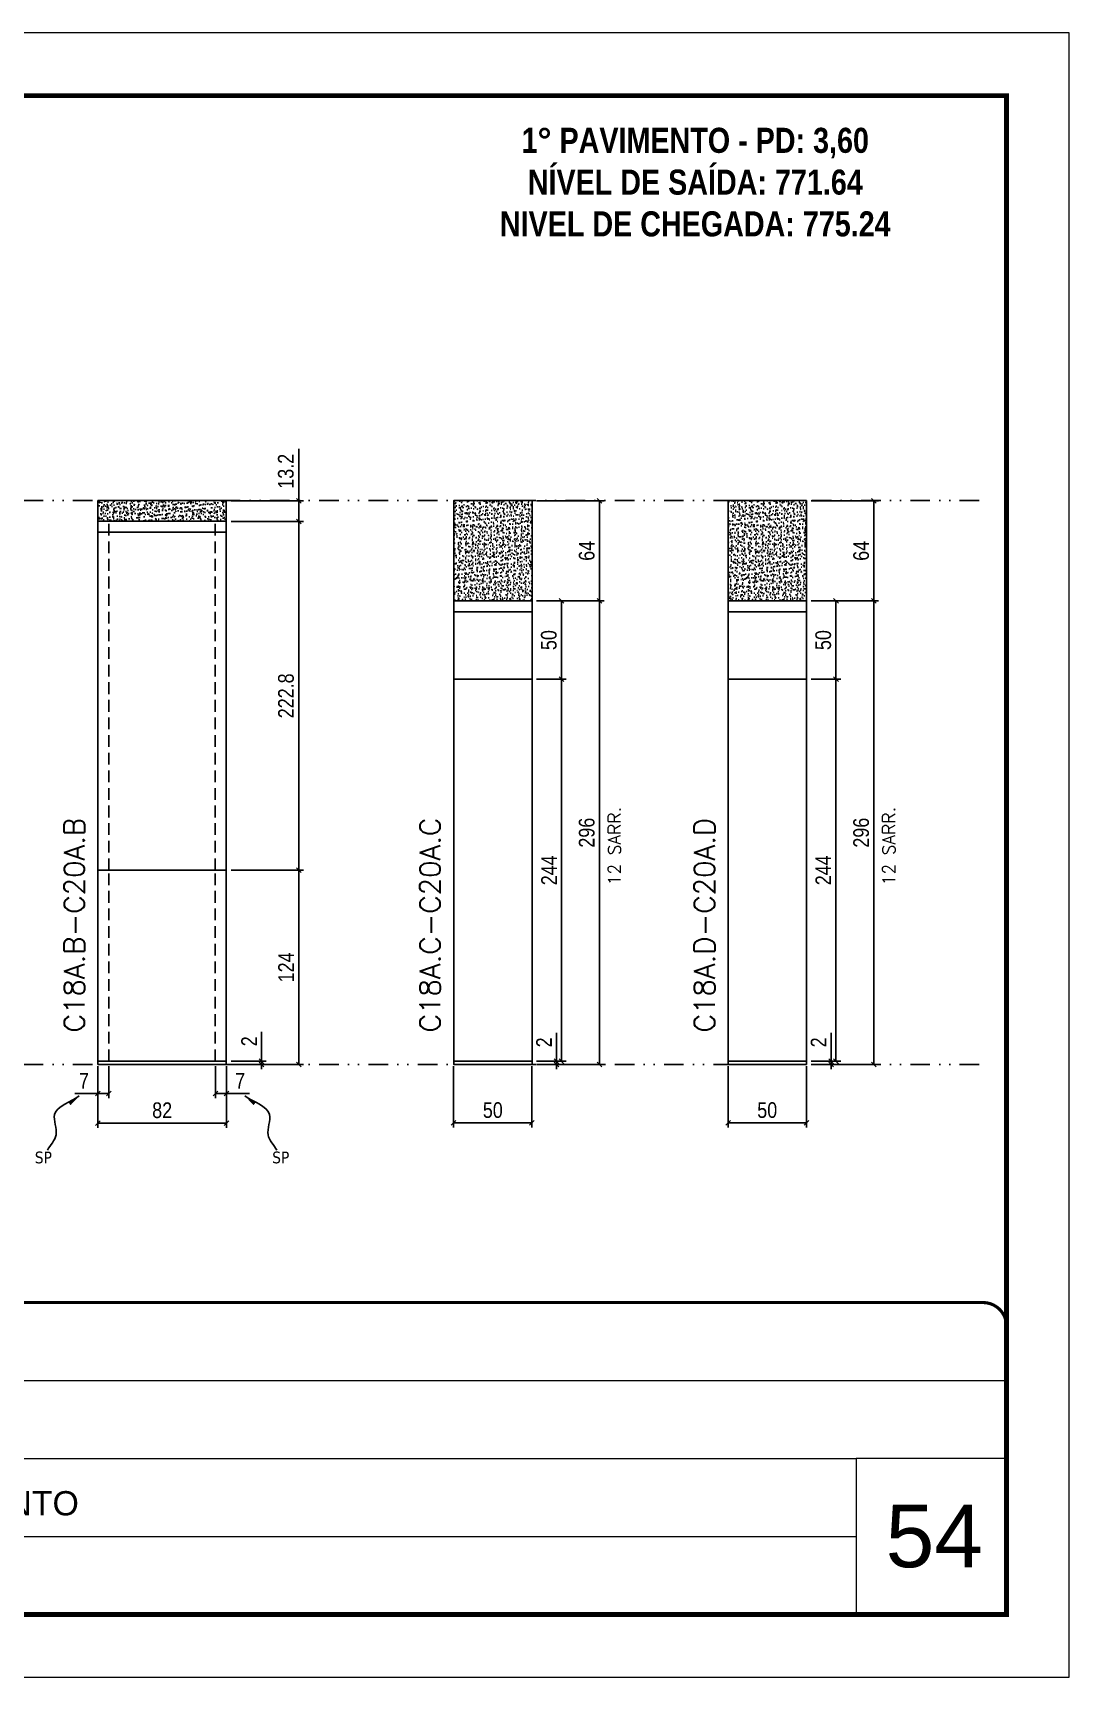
# Model space of a CAD drawing. Extents: x 2949 to 9203, y -16089 to 12527.
# Drawn here: x 5371 to 6033, y -3455 to -2405 of the extents above; entities that cross this region are included whole.
import ezdxf

# ---------------------------------------------------------------- set-up
doc = ezdxf.new("R2010")
doc.units = 0
for name, pattern in [('CONTINUO', [0]), ('DASHED', [0.75, 0.5, -0.25]), ('DIVIDE2', [0.625, 0.25, -0.125, 0, -0.125, 0, -0.125]), ('HIDDEN', [0.375, 0.25, -0.125])]:
    doc.linetypes.add(name, pattern=pattern)
for name, color, linetype, lineweight in [('CARIMBO', 255, 'Continuous', 9), ('Folhas', 255, 'Continuous', 9), ('SARRAFO DE PRESSAO', 251, 'DASHED', 9), ('Texto Seção', 7, 'Continuous', 15)]:
    doc.layers.add(name, color=color, linetype=linetype, lineweight=lineweight)
for name, color, linetype in [('COTA', 241, 'Continuous'), ('cotas', 4, 'Continuous'), ('NOMENCLATURA', 7, 'Continuous'), ('Nível', 160, 'Continuous'), ('Painéis', 200, 'Continuous'), ('SARR_2.2x7', 40, 'Continuous'), ('Sarrafo de Pressão', 42, 'HIDDEN'), ('texto', 7, 'Continuous')]:
    doc.layers.add(name, color=color, linetype=linetype)
doc.styles.add('ARIAL', font='arial.ttf')
doc.styles.add('COTA TECNICA', font='techl___.ttf', dxfattribs={"height": 10})
doc.styles.add('COTA TECNICA-50', font='techl___.ttf', dxfattribs={"height": 10})
doc.styles.add('REGUA-120', font='ROMANS.shx', dxfattribs={"height": 15})
doc.styles.add('ROMANC', font='techb___.ttf', dxfattribs={"height": 2.5})
doc.styles.add('ROMANS', font='romans.shx')
doc.styles.get("Standard").update_dxf_attribs({"font": 'arial.ttf'})
doc.dimstyles.new('COTA PAINEL-50', dxfattribs={"dimtxt": 10, "dimasz": 3, "dimexe": 3, "dimexo": 3, "dimgap": 3, "dimtad": 1, "dimdec": 1, "dimzin": 12, "dimdsep": 46, "dimtxsty": 'COTA TECNICA-50', "dimblk1": 'OBLIQUE', "dimblk2": 'OBLIQUE', "dimsah": 1, "dimcen": 0.9, "dimclrd": 4, "dimclre": 4, "dimclrt": 240, "dimadec": 1, "dimazin": 3, "dimtfac": 1, "dimtdec": 1, "dimtmove": 0, "dimatfit": 3, "dimfxl": 1, "dimtolj": 1, "dimtzin": 12, "dimarcsym": 0})
doc.dimstyles.new('PAINEL', dxfattribs={"dimtxt": 10, "dimasz": 3, "dimexe": 3, "dimexo": 3, "dimgap": 3, "dimtad": 1, "dimdec": 1, "dimzin": 12, "dimdsep": 46, "dimtxsty": 'COTA TECNICA', "dimblk1": 'OBLIQUE', "dimblk2": 'OBLIQUE', "dimsah": 1, "dimcen": 0.9, "dimclrd": 4, "dimclre": 4, "dimclrt": 240, "dimadec": 1, "dimazin": 3, "dimtfac": 1, "dimtdec": 1, "dimtmove": 0, "dimatfit": 3, "dimfxl": 1, "dimtolj": 1, "dimtzin": 12, "dimarcsym": 0})
doc.dimstyles.get("Standard").update_dxf_attribs({"dimtxt": 0.18, "dimasz": 0.18, "dimexe": 0.18, "dimexo": 0.0625, "dimgap": 0.09, "dimtad": 0, "dimtih": 1, "dimtoh": 1, "dimdec": 4, "dimzin": 0, "dimdsep": 46, "dimtxsty": 'Standard', "dimcen": 0.09, "dimadec": 0, "dimazin": 0, "dimtfac": 1, "dimtdec": 4, "dimtofl": 0, "dimtmove": 0, "dimatfit": 3, "dimfxl": 1, "dimtolj": 1, "dimtzin": 0, "dimarcsym": 0})

# ---------------------------------------------------------------- blocks, each defined once
blk = doc.blocks.new('9999999999')
at = {"color": 30, "linetype": 'CONTINUO'}
for p, q in [((98564.6, 34379.6), (99584, 34379.6)), ((98564.6, 34329.8), (99488, 34329.8)), ((99584, 34329.8), (99488, 34329.8)), ((99488, 34329.8), (99488, 34230.2)), ((98564.6, 34280), (99488, 34280))]:
    blk.add_line(p, q, dxfattribs=at)
at = {"color": 30, "linetype": 'CONTINUO', "const_width": 2}
blk.add_lwpolyline([(99584, 34230.2), (99584, 34414.4, 0.414214), (99569, 34429.4), (98229, 34429.4, 0.414214), (98214, 34414.4), (98214, 34245.2, 0.414214), (98229, 34230.2), (99584, 34230.2)], format="xyb", dxfattribs=at)
at = {"layer": 'Folhas'}
blk.add_lwpolyline([(98139, 34190.2), (99624, 34190.2), (99624, 35240.2), (98139, 35240.2)], close=True, dxfattribs=at)
at = {"layer": 'Folhas', "color": 30, "const_width": 3}
blk.add_lwpolyline([(98214, 34230.2), (99584, 34230.2), (99584, 35200.2), (98214, 35200.2)], close=True, dxfattribs=at)
at = {"color": 7, "linetype": 'Continuous', "ltscale": 5, "style": 'ARIAL'}
blk.add_text('1° PAVIMENTO', height=15.483, dxfattribs=at).set_placement((98837.7, 34293.5))
blk = doc.blocks.new('_Oblique')
at = {"color": 0, "linetype": 'ByBlock', "lineweight": -2}
blk.add_line((-0.5, -0.5), (0.5, 0.5), dxfattribs=at)
blk = doc.blocks.new('*D2132')
at = {"layer": 'COTA', "color": 4, "lineweight": -2, "transparency": 16777216}
for p, q in [((5412.5, -3064.5), (5412.5, -3103.9)), ((5494.5, -3064.5), (5494.5, -3103.9)), ((5412.5, -3100.9), (5494.5, -3100.9))]:
    blk.add_line(p, q, dxfattribs=at)
at = {"layer": 'Defpoints', "color": 0, "transparency": 16777216}
for p in [(5412.5, -3061.5), (5494.5, -3061.5), (5494.5, -3100.9)]:
    blk.add_point(p, dxfattribs=at)
at = {"layer": 'COTA', "color": 4, "lineweight": -2, "transparency": 16777216, "xscale": 3, "yscale": 3, "zscale": 3, "rotation": 180}
blk.add_blockref('_Oblique', (5412.5, -3100.9), dxfattribs=at)
at = {"layer": 'COTA', "color": 4, "lineweight": -2, "transparency": 16777216, "xscale": 3, "yscale": 3, "zscale": 3}
blk.add_blockref('_Oblique', (5494.5, -3100.9), dxfattribs=at)
at = {"layer": 'COTA', "color": 240, "transparency": 16777216, "insert": (5453.5, -3092.8), "char_height": 10, "attachment_point": 5, "style": 'COTA TECNICA'}
blk.add_mtext('\\A1;82', dxfattribs=at)
blk = doc.blocks.new('*D2133')
at = {"layer": 'COTA', "color": 4, "lineweight": -2, "transparency": 16777216}
for p, q in [((5497.5, -2939.5), (5543.7, -2939.5)), ((5540.7, -3063.5), (5540.7, -2939.5)), ((5497.5, -3063.5), (5543.7, -3063.5))]:
    blk.add_line(p, q, dxfattribs=at)
at = {"layer": 'Defpoints', "color": 0, "transparency": 16777216}
for p in [(5494.5, -2939.5), (5540.7, -2939.5), (5494.5, -3063.5)]:
    blk.add_point(p, dxfattribs=at)
at = {"layer": 'COTA', "color": 4, "lineweight": -2, "transparency": 16777216, "xscale": 3, "yscale": 3, "zscale": 3}
for p, rotation in [((5540.7, -2939.5), 90), ((5540.7, -3063.5), 270)]:
    blk.add_blockref('_Oblique', p, dxfattribs=dict(at, rotation=rotation))
at = {"layer": 'COTA', "color": 240, "transparency": 16777216, "insert": (5532.6, -3001.5), "char_height": 10, "attachment_point": 5, "rotation": 90, "style": 'COTA TECNICA-50'}
blk.add_mtext('\\A1;124', dxfattribs=at)
blk = doc.blocks.new('*D2134')
at = {"layer": 'COTA', "color": 4, "lineweight": -2, "transparency": 16777216}
for p, q in [((5517, -3061.5), (5517, -3042.7)), ((5497.5, -3061.5), (5520, -3061.5)), ((5497.5, -3063.5), (5520, -3063.5)), ((5517, -3063.5), (5517, -3061.5)), ((5517, -3063.5), (5517, -3066.5))]:
    blk.add_line(p, q, dxfattribs=at)
at = {"layer": 'Defpoints', "color": 0, "transparency": 16777216}
for p in [(5494.5, -3061.5), (5494.5, -3063.5), (5517, -3063.5)]:
    blk.add_point(p, dxfattribs=at)
at = {"layer": 'COTA', "color": 4, "lineweight": -2, "transparency": 16777216, "xscale": 3, "yscale": 3, "zscale": 3}
for p, rotation in [((5517, -3061.5), 270), ((5517, -3063.5), 90)]:
    blk.add_blockref('_Oblique', p, dxfattribs=dict(at, rotation=rotation))
at = {"layer": 'COTA', "color": 240, "transparency": 16777216, "insert": (5509, -3048.7), "char_height": 10, "attachment_point": 5, "rotation": 90, "style": 'COTA TECNICA-50'}
blk.add_mtext('\\A1;2', dxfattribs=at)
blk = doc.blocks.new('*D2135')
at = {"layer": 'COTA', "color": 4, "linetype": 'ByBlock', "lineweight": -2, "transparency": 16777216}
for p, q in [((5540.7, -2703.5), (5540.7, -2670.3)), ((5497.5, -2703.5), (5543.7, -2703.5)), ((5540.7, -2716.7), (5540.7, -2703.5)), ((5497.5, -2716.7), (5543.7, -2716.7))]:
    blk.add_line(p, q, dxfattribs=at)
at = {"layer": 'Defpoints', "color": 0, "linetype": 'ByBlock', "transparency": 16777216}
for p in [(5494.5, -2703.5), (5494.5, -2716.7), (5540.7, -2716.7)]:
    blk.add_point(p, dxfattribs=at)
at = {"layer": 'COTA', "color": 4, "linetype": 'ByBlock', "lineweight": -2, "transparency": 16777216, "xscale": 3, "yscale": 3, "zscale": 3}
for p, rotation in [((5540.7, -2703.5), 90), ((5540.7, -2716.7), 270)]:
    blk.add_blockref('_Oblique', p, dxfattribs=dict(at, rotation=rotation))
at = {"layer": 'COTA', "color": 240, "linetype": 'ByBlock', "transparency": 16777216, "insert": (5532.5, -2684.7), "char_height": 10, "attachment_point": 5, "rotation": 90, "style": 'COTA TECNICA'}
blk.add_mtext('\\A1;13.2', dxfattribs=at)
blk = doc.blocks.new('*D2148')
at = {"layer": 'COTA', "color": 4, "linetype": 'ByBlock', "lineweight": -2, "transparency": 16777216}
for p, q in [((5497.5, -2716.7), (5543.7, -2716.7)), ((5540.7, -2716.7), (5540.7, -2939.5)), ((5497.5, -2939.5), (5543.7, -2939.5))]:
    blk.add_line(p, q, dxfattribs=at)
at = {"layer": 'Defpoints', "color": 0, "linetype": 'ByBlock', "transparency": 16777216}
for p in [(5494.5, -2716.7), (5494.5, -2939.5), (5540.7, -2939.5)]:
    blk.add_point(p, dxfattribs=at)
at = {"layer": 'COTA', "color": 4, "linetype": 'ByBlock', "lineweight": -2, "transparency": 16777216, "xscale": 3, "yscale": 3, "zscale": 3}
for p, rotation in [((5540.7, -2716.7), 90), ((5540.7, -2939.5), 270)]:
    blk.add_blockref('_Oblique', p, dxfattribs=dict(at, rotation=rotation))
at = {"layer": 'COTA', "color": 240, "linetype": 'ByBlock', "transparency": 16777216, "insert": (5532.6, -2828.1), "char_height": 10, "attachment_point": 5, "rotation": 90, "style": 'COTA TECNICA'}
blk.add_mtext('\\A1;222.8', dxfattribs=at)
blk = doc.blocks.new('*D2136')
at = {"layer": 'COTA', "color": 4, "lineweight": -2, "transparency": 16777216}
for p, q in [((5639.6, -3064.5), (5639.6, -3103.8)), ((5689.6, -3064.5), (5689.6, -3103.8)), ((5639.6, -3100.8), (5689.6, -3100.8))]:
    blk.add_line(p, q, dxfattribs=at)
at = {"layer": 'Defpoints', "color": 0, "transparency": 16777216}
for p in [(5639.6, -3061.5), (5689.6, -3061.5), (5689.6, -3100.8)]:
    blk.add_point(p, dxfattribs=at)
at = {"layer": 'COTA', "color": 4, "lineweight": -2, "transparency": 16777216, "xscale": 3, "yscale": 3, "zscale": 3, "rotation": 180}
blk.add_blockref('_Oblique', (5639.6, -3100.8), dxfattribs=at)
at = {"layer": 'COTA', "color": 4, "lineweight": -2, "transparency": 16777216, "xscale": 3, "yscale": 3, "zscale": 3}
blk.add_blockref('_Oblique', (5689.6, -3100.8), dxfattribs=at)
at = {"layer": 'COTA', "color": 240, "transparency": 16777216, "insert": (5664.6, -3092.7), "char_height": 10, "attachment_point": 5, "style": 'COTA TECNICA'}
blk.add_mtext('\\A1;50', dxfattribs=at)
blk = doc.blocks.new('*D2137')
at = {"layer": 'COTA', "color": 4, "lineweight": -2, "transparency": 16777216}
for p, q in [((5692.6, -2767.5), (5735.7, -2767.5)), ((5732.7, -3063.5), (5732.7, -2767.5)), ((5692.6, -3063.5), (5735.7, -3063.5))]:
    blk.add_line(p, q, dxfattribs=at)
at = {"layer": 'Defpoints', "color": 0, "transparency": 16777216}
for p in [(5689.6, -2767.5), (5732.7, -2767.5), (5689.6, -3063.5)]:
    blk.add_point(p, dxfattribs=at)
at = {"layer": 'COTA', "color": 4, "lineweight": -2, "transparency": 16777216, "xscale": 3, "yscale": 3, "zscale": 3}
for p, rotation in [((5732.7, -2767.5), 90), ((5732.7, -3063.5), 270)]:
    blk.add_blockref('_Oblique', p, dxfattribs=dict(at, rotation=rotation))
at = {"layer": 'COTA', "color": 240, "transparency": 16777216, "insert": (5724.6, -2915.5), "char_height": 10, "attachment_point": 5, "rotation": 90, "style": 'COTA TECNICA'}
blk.add_mtext('\\A1;296', dxfattribs=at)
blk = doc.blocks.new('*D2138')
at = {"layer": 'COTA', "color": 4, "lineweight": -2, "transparency": 16777216}
for p, q in [((5705.3, -3061.5), (5705.3, -3043.3)), ((5692.6, -3061.5), (5708.3, -3061.5)), ((5692.6, -3063.5), (5708.3, -3063.5)), ((5705.3, -3063.5), (5705.3, -3061.5)), ((5705.3, -3063.5), (5705.3, -3066.5))]:
    blk.add_line(p, q, dxfattribs=at)
at = {"layer": 'Defpoints', "color": 0, "transparency": 16777216}
for p in [(5689.6, -3061.5), (5689.6, -3063.5), (5705.3, -3061.5)]:
    blk.add_point(p, dxfattribs=at)
at = {"layer": 'COTA', "color": 4, "lineweight": -2, "transparency": 16777216, "xscale": 3, "yscale": 3, "zscale": 3}
for p, rotation in [((5705.3, -3061.5), 270), ((5705.3, -3063.5), 90)]:
    blk.add_blockref('_Oblique', p, dxfattribs=dict(at, rotation=rotation))
at = {"layer": 'COTA', "color": 240, "transparency": 16777216, "insert": (5697.3, -3049.4), "char_height": 10, "attachment_point": 5, "rotation": 90, "style": 'COTA TECNICA-50'}
blk.add_mtext('\\A1;2', dxfattribs=at)
blk = doc.blocks.new('*D2149')
at = {"layer": 'COTA', "color": 4, "linetype": 'ByBlock', "lineweight": -2, "transparency": 16777216}
for p, q in [((5692.6, -2817.5), (5711.5, -2817.5)), ((5708.5, -3061.5), (5708.5, -2817.5)), ((5692.6, -3061.5), (5711.5, -3061.5))]:
    blk.add_line(p, q, dxfattribs=at)
at = {"layer": 'Defpoints', "color": 0, "linetype": 'ByBlock', "transparency": 16777216}
for p in [(5689.6, -2817.5), (5708.5, -2817.5), (5689.6, -3061.5)]:
    blk.add_point(p, dxfattribs=at)
at = {"layer": 'COTA', "color": 4, "linetype": 'ByBlock', "lineweight": -2, "transparency": 16777216, "xscale": 3, "yscale": 3, "zscale": 3}
for p, rotation in [((5708.5, -2817.5), 90), ((5708.5, -3061.5), 270)]:
    blk.add_blockref('_Oblique', p, dxfattribs=dict(at, rotation=rotation))
at = {"layer": 'COTA', "color": 240, "linetype": 'ByBlock', "transparency": 16777216, "insert": (5700.5, -2939.5), "char_height": 10, "attachment_point": 5, "rotation": 90, "style": 'COTA TECNICA'}
blk.add_mtext('\\A1;244', dxfattribs=at)
blk = doc.blocks.new('*D2150')
at = {"layer": 'COTA', "color": 4, "linetype": 'ByBlock', "lineweight": -2, "transparency": 16777216}
for p, q in [((5692.6, -2767.5), (5711.5, -2767.5)), ((5708.5, -2817.5), (5708.5, -2767.5)), ((5692.6, -2817.5), (5711.5, -2817.5))]:
    blk.add_line(p, q, dxfattribs=at)
at = {"layer": 'Defpoints', "color": 0, "linetype": 'ByBlock', "transparency": 16777216}
for p in [(5689.6, -2767.5), (5708.5, -2767.5), (5689.6, -2817.5)]:
    blk.add_point(p, dxfattribs=at)
at = {"layer": 'COTA', "color": 4, "linetype": 'ByBlock', "lineweight": -2, "transparency": 16777216, "xscale": 3, "yscale": 3, "zscale": 3}
for p, rotation in [((5708.5, -2767.5), 90), ((5708.5, -2817.5), 270)]:
    blk.add_blockref('_Oblique', p, dxfattribs=dict(at, rotation=rotation))
at = {"layer": 'COTA', "color": 240, "linetype": 'ByBlock', "transparency": 16777216, "insert": (5700.4, -2792.5), "char_height": 10, "attachment_point": 5, "rotation": 90, "style": 'COTA TECNICA'}
blk.add_mtext('\\A1;50', dxfattribs=at)
blk = doc.blocks.new('*D2139')
at = {"layer": 'COTA', "color": 4, "lineweight": -2, "transparency": 16777216}
for p, q in [((5814.8, -3064.5), (5814.8, -3103.8)), ((5864.8, -3064.5), (5864.8, -3103.8)), ((5814.8, -3100.8), (5864.8, -3100.8))]:
    blk.add_line(p, q, dxfattribs=at)
at = {"layer": 'Defpoints', "color": 0, "transparency": 16777216}
for p in [(5814.8, -3061.5), (5864.8, -3061.5), (5864.8, -3100.8)]:
    blk.add_point(p, dxfattribs=at)
at = {"layer": 'COTA', "color": 4, "lineweight": -2, "transparency": 16777216, "xscale": 3, "yscale": 3, "zscale": 3, "rotation": 180}
blk.add_blockref('_Oblique', (5814.8, -3100.8), dxfattribs=at)
at = {"layer": 'COTA', "color": 4, "lineweight": -2, "transparency": 16777216, "xscale": 3, "yscale": 3, "zscale": 3}
blk.add_blockref('_Oblique', (5864.8, -3100.8), dxfattribs=at)
at = {"layer": 'COTA', "color": 240, "transparency": 16777216, "insert": (5839.8, -3092.7), "char_height": 10, "attachment_point": 5, "style": 'COTA TECNICA'}
blk.add_mtext('\\A1;50', dxfattribs=at)
blk = doc.blocks.new('*D2140')
at = {"layer": 'COTA', "color": 4, "lineweight": -2, "transparency": 16777216}
for p, q in [((5867.8, -2767.5), (5910.9, -2767.5)), ((5907.9, -3063.5), (5907.9, -2767.5)), ((5867.8, -3063.5), (5910.9, -3063.5))]:
    blk.add_line(p, q, dxfattribs=at)
at = {"layer": 'Defpoints', "color": 0, "transparency": 16777216}
for p in [(5864.8, -2767.5), (5907.9, -2767.5), (5864.8, -3063.5)]:
    blk.add_point(p, dxfattribs=at)
at = {"layer": 'COTA', "color": 4, "lineweight": -2, "transparency": 16777216, "xscale": 3, "yscale": 3, "zscale": 3}
for p, rotation in [((5907.9, -2767.5), 90), ((5907.9, -3063.5), 270)]:
    blk.add_blockref('_Oblique', p, dxfattribs=dict(at, rotation=rotation))
at = {"layer": 'COTA', "color": 240, "transparency": 16777216, "insert": (5899.8, -2915.5), "char_height": 10, "attachment_point": 5, "rotation": 90, "style": 'COTA TECNICA'}
blk.add_mtext('\\A1;296', dxfattribs=at)
blk = doc.blocks.new('*D2141')
at = {"layer": 'COTA', "color": 4, "lineweight": -2, "transparency": 16777216}
for p, q in [((5880.6, -3061.5), (5880.6, -3043.3)), ((5867.8, -3061.5), (5883.6, -3061.5)), ((5867.8, -3063.5), (5883.6, -3063.5)), ((5880.6, -3063.5), (5880.6, -3061.5)), ((5880.6, -3063.5), (5880.6, -3066.5))]:
    blk.add_line(p, q, dxfattribs=at)
at = {"layer": 'Defpoints', "color": 0, "transparency": 16777216}
for p in [(5864.8, -3061.5), (5864.8, -3063.5), (5880.6, -3061.5)]:
    blk.add_point(p, dxfattribs=at)
at = {"layer": 'COTA', "color": 4, "lineweight": -2, "transparency": 16777216, "xscale": 3, "yscale": 3, "zscale": 3}
for p, rotation in [((5880.6, -3061.5), 270), ((5880.6, -3063.5), 90)]:
    blk.add_blockref('_Oblique', p, dxfattribs=dict(at, rotation=rotation))
at = {"layer": 'COTA', "color": 240, "transparency": 16777216, "insert": (5872.6, -3049.4), "char_height": 10, "attachment_point": 5, "rotation": 90, "style": 'COTA TECNICA-50'}
blk.add_mtext('\\A1;2', dxfattribs=at)
blk = doc.blocks.new('*D2151')
at = {"layer": 'COTA', "color": 4, "linetype": 'ByBlock', "lineweight": -2, "transparency": 16777216}
for p, q in [((5867.8, -2817.5), (5886.7, -2817.5)), ((5883.7, -3061.5), (5883.7, -2817.5)), ((5867.8, -3061.5), (5886.7, -3061.5))]:
    blk.add_line(p, q, dxfattribs=at)
at = {"layer": 'Defpoints', "color": 0, "linetype": 'ByBlock', "transparency": 16777216}
for p in [(5864.8, -2817.5), (5883.7, -2817.5), (5864.8, -3061.5)]:
    blk.add_point(p, dxfattribs=at)
at = {"layer": 'COTA', "color": 4, "linetype": 'ByBlock', "lineweight": -2, "transparency": 16777216, "xscale": 3, "yscale": 3, "zscale": 3}
for p, rotation in [((5883.7, -2817.5), 90), ((5883.7, -3061.5), 270)]:
    blk.add_blockref('_Oblique', p, dxfattribs=dict(at, rotation=rotation))
at = {"layer": 'COTA', "color": 240, "linetype": 'ByBlock', "transparency": 16777216, "insert": (5875.6, -2939.5), "char_height": 10, "attachment_point": 5, "rotation": 90, "style": 'COTA TECNICA'}
blk.add_mtext('\\A1;244', dxfattribs=at)
blk = doc.blocks.new('*D2152')
at = {"layer": 'COTA', "color": 4, "linetype": 'ByBlock', "lineweight": -2, "transparency": 16777216}
for p, q in [((5867.8, -2767.5), (5886.7, -2767.5)), ((5883.7, -2817.5), (5883.7, -2767.5)), ((5867.8, -2817.5), (5886.7, -2817.5))]:
    blk.add_line(p, q, dxfattribs=at)
at = {"layer": 'Defpoints', "color": 0, "linetype": 'ByBlock', "transparency": 16777216}
for p in [(5864.8, -2767.5), (5883.7, -2767.5), (5864.8, -2817.5)]:
    blk.add_point(p, dxfattribs=at)
at = {"layer": 'COTA', "color": 4, "linetype": 'ByBlock', "lineweight": -2, "transparency": 16777216, "xscale": 3, "yscale": 3, "zscale": 3}
for p, rotation in [((5883.7, -2767.5), 90), ((5883.7, -2817.5), 270)]:
    blk.add_blockref('_Oblique', p, dxfattribs=dict(at, rotation=rotation))
at = {"layer": 'COTA', "color": 240, "linetype": 'ByBlock', "transparency": 16777216, "insert": (5875.6, -2792.5), "char_height": 10, "attachment_point": 5, "rotation": 90, "style": 'COTA TECNICA'}
blk.add_mtext('\\A1;50', dxfattribs=at)
blk = doc.blocks.new('*D2153')
at = {"layer": 'cotas', "color": 4, "linetype": 'ByBlock', "lineweight": -2, "transparency": 16777216}
for p, q in [((5692.6, -2703.5), (5735.7, -2703.5)), ((5732.7, -2703.5), (5732.7, -2767.5)), ((5692.6, -2767.5), (5735.7, -2767.5))]:
    blk.add_line(p, q, dxfattribs=at)
at = {"layer": 'Defpoints', "color": 0, "linetype": 'ByBlock', "transparency": 16777216}
for p in [(5689.6, -2703.5), (5689.6, -2767.5), (5732.7, -2767.5)]:
    blk.add_point(p, dxfattribs=at)
at = {"layer": 'cotas', "color": 4, "linetype": 'ByBlock', "lineweight": -2, "transparency": 16777216, "xscale": 3, "yscale": 3, "zscale": 3}
for p, rotation in [((5732.7, -2703.5), 90), ((5732.7, -2767.5), 270)]:
    blk.add_blockref('_Oblique', p, dxfattribs=dict(at, rotation=rotation))
at = {"layer": 'cotas', "color": 240, "linetype": 'ByBlock', "transparency": 16777216, "insert": (5724.6, -2735.5), "char_height": 10, "attachment_point": 5, "rotation": 90, "style": 'COTA TECNICA'}
blk.add_mtext('\\A1;64', dxfattribs=at)
blk = doc.blocks.new('*D2154')
at = {"layer": 'cotas', "color": 4, "linetype": 'ByBlock', "lineweight": -2, "transparency": 16777216}
for p, q in [((5867.8, -2703.5), (5910.9, -2703.5)), ((5907.9, -2703.5), (5907.9, -2767.5)), ((5867.8, -2767.5), (5910.9, -2767.5))]:
    blk.add_line(p, q, dxfattribs=at)
at = {"layer": 'Defpoints', "color": 0, "linetype": 'ByBlock', "transparency": 16777216}
for p in [(5864.8, -2703.5), (5864.8, -2767.5), (5907.9, -2767.5)]:
    blk.add_point(p, dxfattribs=at)
at = {"layer": 'cotas', "color": 4, "linetype": 'ByBlock', "lineweight": -2, "transparency": 16777216, "xscale": 3, "yscale": 3, "zscale": 3}
for p, rotation in [((5907.9, -2703.5), 90), ((5907.9, -2767.5), 270)]:
    blk.add_blockref('_Oblique', p, dxfattribs=dict(at, rotation=rotation))
at = {"layer": 'cotas', "color": 240, "linetype": 'ByBlock', "transparency": 16777216, "insert": (5899.8, -2735.5), "char_height": 10, "attachment_point": 5, "rotation": 90, "style": 'COTA TECNICA'}
blk.add_mtext('\\A1;64', dxfattribs=at)
blk = doc.blocks.new('*D2144')
at = {"layer": 'COTA', "color": 4, "lineweight": -2, "transparency": 16777216}
for p, q in [((5419.5, -3064.5), (5419.5, -3085)), ((5412.5, -3066.5), (5412.5, -3085)), ((5412.5, -3082), (5397.7, -3082)), ((5419.5, -3082), (5412.5, -3082))]:
    blk.add_line(p, q, dxfattribs=at)
at = {"layer": 'Defpoints', "color": 0, "transparency": 16777216}
for p in [(5412.5, -3063.5), (5419.5, -3061.5), (5412.5, -3082)]:
    blk.add_point(p, dxfattribs=at)
at = {"layer": 'COTA', "color": 4, "lineweight": -2, "transparency": 16777216, "xscale": 3, "yscale": 3, "zscale": 3, "rotation": 180}
blk.add_blockref('_Oblique', (5412.5, -3082), dxfattribs=at)
at = {"layer": 'COTA', "color": 4, "lineweight": -2, "transparency": 16777216, "xscale": 3, "yscale": 3, "zscale": 3}
blk.add_blockref('_Oblique', (5419.5, -3082), dxfattribs=at)
at = {"layer": 'COTA', "color": 240, "transparency": 16777216, "insert": (5403.6, -3073.9), "char_height": 10, "attachment_point": 5, "style": 'COTA TECNICA-50'}
blk.add_mtext('\\A1;7', dxfattribs=at)
blk = doc.blocks.new('*D2145')
at = {"layer": 'COTA', "color": 4, "lineweight": -2, "transparency": 16777216}
for p, q in [((5487.5, -3064.5), (5487.5, -3085)), ((5494.5, -3066.5), (5494.5, -3085)), ((5487.5, -3082), (5494.5, -3082)), ((5494.5, -3082), (5509.2, -3082))]:
    blk.add_line(p, q, dxfattribs=at)
at = {"layer": 'Defpoints', "color": 0, "transparency": 16777216}
for p in [(5487.5, -3061.5), (5494.5, -3063.5), (5494.5, -3082)]:
    blk.add_point(p, dxfattribs=at)
at = {"layer": 'COTA', "color": 4, "lineweight": -2, "transparency": 16777216, "xscale": 3, "yscale": 3, "zscale": 3, "rotation": 180}
blk.add_blockref('_Oblique', (5487.5, -3082), dxfattribs=at)
at = {"layer": 'COTA', "color": 4, "lineweight": -2, "transparency": 16777216, "xscale": 3, "yscale": 3, "zscale": 3}
blk.add_blockref('_Oblique', (5494.5, -3082), dxfattribs=at)
at = {"layer": 'COTA', "color": 240, "transparency": 16777216, "insert": (5503.3, -3073.9), "char_height": 10, "attachment_point": 5, "style": 'COTA TECNICA-50'}
blk.add_mtext('\\A1;7', dxfattribs=at)

msp = doc.modelspace()

# ---------------------------------------------------------------- hatches: boundary and pattern name
at = {"layer": 'COTA', "linetype": 'ByBlock'}
h = msp.add_hatch(dxfattribs=at)
h.set_pattern_fill('AR-CONC', color=256, scale=0.03)
h.set_pattern_definition([(50, (-124426.4767, -28433.346), (5.46554007, -0.47817257), [0.5715, -6.2865]), (355, (-124426.477, -28433.346), (-1.05730264, 5.73170536), [0.4572, -5.02921753]), (100.4514447, (-124426.0213, -28433.386), (4.40823741, 5.25353256), [0.48570026, -5.34270734]), (46.1842, (-124426.477, -28431.822), (8.13237123, -1.26126984), [0.85725, -9.42975]), (96.6355576, (-124425.799, -28431.927), (7.122124, 7.42278374), [0.7285507, -8.01406824]), (351.184151, (-124426.477, -28431.822), (7.122124, 7.42278374), [0.685799, -7.54379196]), (21, (-124425.7147, -28432.203), (4.54843174, -3.06795595), [0.5715, -6.2865]), (326, (-124425.715, -28432.203), (1.85406085, 5.52563898), [0.4572, -5.0292]), (71.451445, (-124425.3357, -28432.4587), (6.40249258, 2.45768307), [0.48570026, -5.34269813]), (37.5, (-124426.4767, -28433.346), (0.092658098, 2.536651166), [0, -4.96824, 0, -5.1054, 0, -5.04825]), (7.5, (-124426.4767, -28433.346), (2.004589875, 3.005417245), [0, -2.91084, 0, -4.85394, 0, -1.92405]), (327.5, (-124428.176, -28433.346), (4.067717855, -0.17186232), [0, -1.905, 0, -5.9436, 0, -7.8867]), (317.5, (-124428.938, -28433.346), (4.44387544, 0.76279473), [0, -2.4765, 0, -3.94716, 0, -5.6007])])
h.paths.add_polyline_path([(5412.45, -2716.66), (5494.45, -2716.66), (5494.45, -2703.46), (5412.45, -2703.46)])
h = msp.add_hatch(dxfattribs=at)
h.set_pattern_fill('AR-CONC', color=256, scale=0.03)
h.set_pattern_definition([(50, (-124496.9665, -28456.346), (5.46554007, -0.47817257), [0.5715, -6.2865]), (355, (-124496.9665, -28456.346), (-1.05730264, 5.73170536), [0.4572, -5.02921753]), (100.4514447, (-124496.511, -28456.386), (4.40823741, 5.25353256), [0.48570026, -5.34270734]), (46.1842, (-124496.9665, -28454.822), (8.13237123, -1.26126984), [0.85725, -9.42975]), (96.6355576, (-124496.289, -28454.927), (7.122124, 7.42278374), [0.7285507, -8.01406824]), (351.184151, (-124496.9665, -28454.822), (7.122124, 7.42278374), [0.685799, -7.54379196]), (21, (-124496.2045, -28455.203), (4.54843174, -3.06795595), [0.5715, -6.2865]), (326, (-124496.2045, -28455.203), (1.85406085, 5.52563898), [0.4572, -5.0292]), (71.451445, (-124495.8255, -28455.4587), (6.40249258, 2.45768307), [0.48570026, -5.34269813]), (37.5, (-124496.9665, -28456.346), (0.092658098, 2.536651166), [0, -4.96824, 0, -5.1054, 0, -5.04825]), (7.5, (-124496.9665, -28456.346), (2.004589875, 3.005417245), [0, -2.91084, 0, -4.85394, 0, -1.92405]), (327.5, (-124498.6658, -28456.346), (4.067717855, -0.17186232), [0, -1.905, 0, -5.9436, 0, -7.8867]), (317.5, (-124499.4278, -28456.346), (4.44387544, 0.76279473), [0, -2.4765, 0, -3.94716, 0, -5.6007])])
h.paths.add_polyline_path([(5639.64, -2767.46), (5689.64, -2767.46), (5689.64, -2703.46), (5639.64, -2703.46)])
h = msp.add_hatch(dxfattribs=at)
h.set_pattern_fill('AR-CONC', color=256, scale=0.03)
h.set_pattern_definition([(50, (-124311.794, -28456.346), (5.46554007, -0.47817257), [0.5715, -6.2865]), (355, (-124311.794, -28456.346), (-1.05730264, 5.73170536), [0.4572, -5.02921753]), (100.4514447, (-124311.3384, -28456.386), (4.40823741, 5.25353256), [0.48570026, -5.34270734]), (46.1842, (-124311.794, -28454.822), (8.13237123, -1.26126984), [0.85725, -9.42975]), (96.6355576, (-124311.116, -28454.927), (7.122124, 7.42278374), [0.7285507, -8.01406824]), (351.184151, (-124311.794, -28454.822), (7.122124, 7.42278374), [0.685799, -7.54379196]), (21, (-124311.032, -28455.203), (4.54843174, -3.06795595), [0.5715, -6.2865]), (326, (-124311.032, -28455.203), (1.85406085, 5.52563898), [0.4572, -5.0292]), (71.451445, (-124310.653, -28455.4587), (6.40249258, 2.45768307), [0.48570026, -5.34269813]), (37.5, (-124311.7939, -28456.346), (0.092658098, 2.536651166), [0, -4.96824, 0, -5.1054, 0, -5.04825]), (7.5, (-124311.7939, -28456.346), (2.004589875, 3.005417245), [0, -2.91084, 0, -4.85394, 0, -1.92405]), (327.5, (-124313.4931, -28456.346), (4.067717855, -0.17186232), [0, -1.905, 0, -5.9436, 0, -7.8867]), (317.5, (-124314.255, -28456.346), (4.44387544, 0.76279473), [0, -2.4765, 0, -3.94716, 0, -5.6007])])
h.paths.add_polyline_path([(5814.81, -2767.46), (5864.81, -2767.46), (5864.81, -2703.46), (5814.81, -2703.46)])

# ---------------------------------------------------------------- linework, layer by layer
for points in [[(5412.45, -2716.66), (5494.45, -2716.66), (5494.45, -2703.46), (5412.45, -2703.46)], [(5639.64, -2767.46), (5689.64, -2767.46), (5689.64, -2703.46), (5639.64, -2703.46)], [(5814.81, -2767.46), (5864.81, -2767.46), (5864.81, -2703.46), (5814.81, -2703.46)]]:
    msp.add_lwpolyline(points, close=True, dxfattribs=at)
at = {"layer": 'Nível', "color": 4, "linetype": 'DIVIDE2', "ltscale": 50}
for p, q in [((5019.15, -2703.46), (5979.03, -2703.46)), ((5019.15, -3063.46), (5979.03, -3063.46))]:
    msp.add_line(p, q, dxfattribs=at)
at = {"layer": 'Painéis'}
for p, q in [((5494.45, -2716.66), (5412.45, -2716.66)), ((5639.64, -2767.46), (5689.64, -2767.46)), ((5814.81, -2767.46), (5864.81, -2767.46)), ((5639.64, -2817.46), (5689.64, -2817.46)), ((5814.81, -2817.46), (5864.81, -2817.46))]:
    msp.add_line(p, q, dxfattribs=at)
for points in [[(5412.45, -2939.46), (5494.45, -2939.46), (5494.45, -2716.66), (5412.45, -2716.66)], [(5639.64, -3061.46), (5689.64, -3061.46), (5689.64, -2767.46), (5639.64, -2767.46)], [(5814.81, -3061.46), (5864.81, -3061.46), (5864.81, -2767.46), (5814.81, -2767.46)], [(5412.45, -3061.46), (5494.45, -3061.46), (5494.45, -2939.46), (5412.45, -2939.46)], [(5412.45, -3061.46), (5494.45, -3061.46), (5494.45, -3063.46), (5412.45, -3063.46)], [(5639.64, -3061.46), (5689.64, -3061.46), (5689.64, -3063.46), (5639.64, -3063.46)], [(5814.81, -3061.46), (5864.81, -3061.46), (5864.81, -3063.46), (5814.81, -3063.46)]]:
    msp.add_lwpolyline(points, close=True, dxfattribs=at)
at = {"layer": 'SARR_2.2x7'}
for p, q in [((5412.45, -2723.66), (5494.45, -2723.66)), ((5639.64, -2774.46), (5689.64, -2774.46)), ((5814.81, -2774.46), (5864.81, -2774.46))]:
    msp.add_line(p, q, dxfattribs=at)
at = {"layer": 'Sarrafo de Pressão', "ltscale": 30}
for p, q in [((5419.45, -2939.46), (5419.45, -2716.66)), ((5487.45, -2939.46), (5487.45, -2716.66)), ((5419.45, -3061.46), (5419.45, -2939.46)), ((5487.45, -3061.46), (5487.45, -2939.46))]:
    msp.add_line(p, q, dxfattribs=at)

# ---------------------------------------------------------------- block references
at = {"layer": 'SARRAFO DE PRESSAO', "color": 6, "linetype": 'ByBlock'}
msp.add_blockref('9999999999', (-93591.44, -37644.95), dxfattribs=at)

# ---------------------------------------------------------------- texts
at = {"layer": 'CARIMBO', "style": 'ARIAL'}
msp.add_text('54', height=40, dxfattribs=at).set_placement((5915.39, -3384.6))
at = {"layer": 'NOMENCLATURA', "color": 2, "insert": (5793.86, -2438.68), "char_height": 16, "attachment_point": 2, "style": 'ROMANC'}
msp.add_mtext_dynamic_manual_height_columns('\\P1° PAVIMENTO - PD: 3,60\\PNÍVEL DE SAÍDA: 771.64\\PNIVEL DE CHEGADA: 775.24', width=300.2766, gutter_width=1, heights=[0], dxfattribs=at)
at = {"layer": 'texto', "color": 0, "char_height": 7.5, "attachment_point": 5}
for insert in [(5377.67, -3122.95), (5529.23, -3122.95)]:
    msp.add_mtext('{\\fTahoma|b0|i0|c0|p34;\\C4;SP}', dxfattribs=dict(at, insert=insert))
at = {"layer": 'Texto Seção', "linetype": 'Continuous', "style": 'ROMANS'}
for p in [(5746.22, -2949.11), (5921.39, -2949.11)]:
    msp.add_text('12 SARR.', height=8, rotation=90, dxfattribs=at).set_placement(p)
at = {"layer": 'Texto Seção', "char_height": 13, "width": 285.3299, "attachment_point": 7, "rotation": 90, "style": 'REGUA-120'}
for s, insert in [('C18A.B-C20A.B', (5403.9, -3042.99)), ('C18A.C-C20A.C', (5631.09, -3042.99)), ('C18A.D-C20A.D', (5806.26, -3042.99))]:
    msp.add_mtext(s, dxfattribs=dict(at, insert=insert))

# ---------------------------------------------------------------- dimensions: what is measured, and where the dimension line sits
at = {"layer": 'COTA', "linetype": 'ByBlock'}
dim = msp.add_linear_dim(base=(5540.69, -2716.66), p1=(5494.45, -2703.46), p2=(5494.45, -2716.66), angle=90, dimstyle='PAINEL', dxfattribs=at)
dim.commit()
dim.dimension.update_dxf_attribs({"geometry": '*D2135', "text_midpoint": (5540.69, -2684.66), "dimtype": 160})
for base, p1, p2, picture, middle in [((5540.69, -2939.46), (5494.45, -2716.66), (5494.45, -2939.46), '*D2148', (5532.59, -2828.06)), ((5708.54, -2767.46), (5689.64, -2817.46), (5689.64, -2767.46), '*D2150', (5700.43, -2792.46)), ((5883.72, -2767.46), (5864.81, -2817.46), (5864.81, -2767.46), '*D2152', (5875.61, -2792.46)), ((5708.54, -2817.46), (5689.64, -3061.46), (5689.64, -2817.46), '*D2149', (5700.47, -2939.46)), ((5883.72, -2817.46), (5864.81, -3061.46), (5864.81, -2817.46), '*D2151', (5875.64, -2939.46))]:
    dim = msp.add_linear_dim(base=base, p1=p1, p2=p2, angle=90, dimstyle='PAINEL', dxfattribs=at)
    dim.commit()
    dim.dimension.update_dxf_attribs({"geometry": picture, "text_midpoint": middle})
at = {"layer": 'COTA'}
for base, p1, p2, picture, middle in [((5732.72, -2767.46), (5689.64, -3063.46), (5689.64, -2767.46), '*D2137', (5724.59, -2915.46)), ((5907.89, -2767.46), (5864.81, -3063.46), (5864.81, -2767.46), '*D2140', (5899.76, -2915.46))]:
    dim = msp.add_linear_dim(base=base, p1=p1, p2=p2, angle=90, dimstyle='PAINEL', override={"dimarcsym": 2}, dxfattribs=at)
    dim.commit()
    dim.dimension.update_dxf_attribs({"geometry": picture, "text_midpoint": middle})
for base, p1, p2, angle, picture, middle in [((5540.69, -2939.46), (5494.45, -3063.46), (5494.45, -2939.46), 90, '*D2133', (5532.62, -3001.46)), ((5412.45, -3081.97), (5419.45, -3061.46), (5412.45, -3063.46), 180, '*D2144', (5403.59, -3073.9))]:
    dim = msp.add_linear_dim(base=base, p1=p1, p2=p2, angle=angle, dimstyle='COTA PAINEL-50', dxfattribs=at)
    dim.commit()
    dim.dimension.update_dxf_attribs({"geometry": picture, "text_midpoint": middle})
for base, p1, p2, picture, middle in [((5516.98, -3063.46), (5494.45, -3061.46), (5494.45, -3063.46), '*D2134', (5516.98, -3048.71)), ((5705.28, -3061.46), (5689.64, -3063.46), (5689.64, -3061.46), '*D2138', (5705.28, -3049.4)), ((5880.56, -3061.46), (5864.81, -3063.46), (5864.81, -3061.46), '*D2141', (5880.56, -3049.4))]:
    dim = msp.add_linear_dim(base=base, p1=p1, p2=p2, angle=90, dimstyle='COTA PAINEL-50', dxfattribs=at)
    dim.commit()
    dim.dimension.update_dxf_attribs({"geometry": picture, "text_midpoint": middle, "dimtype": 160})
for base, p1, p2, picture, middle in [((5494.45, -3100.91), (5412.45, -3061.46), (5494.45, -3061.46), '*D2132', (5453.45, -3092.82)), ((5689.64, -3100.8), (5639.64, -3061.46), (5689.64, -3061.46), '*D2136', (5664.64, -3092.69)), ((5864.81, -3100.8), (5814.81, -3061.46), (5864.81, -3061.46), '*D2139', (5839.81, -3092.69))]:
    dim = msp.add_linear_dim(base=base, p1=p1, p2=p2, dimstyle='PAINEL', override={"dimarcsym": 2}, dxfattribs=at)
    dim.commit()
    dim.dimension.update_dxf_attribs({"geometry": picture, "text_midpoint": middle})
dim = msp.add_linear_dim(base=(5494.45, -3081.97), p1=(5487.45, -3061.46), p2=(5494.45, -3063.46), dimstyle='COTA PAINEL-50', dxfattribs=at)
dim.commit()
dim.dimension.update_dxf_attribs({"geometry": '*D2145', "text_midpoint": (5503.32, -3073.9)})
at = {"layer": 'cotas', "linetype": 'ByBlock'}
for base, p1, p2, picture, middle in [((5732.72, -2767.46), (5689.64, -2703.46), (5689.64, -2767.46), '*D2153', (5724.62, -2735.46)), ((5907.89, -2767.46), (5864.81, -2703.46), (5864.81, -2767.46), '*D2154', (5899.79, -2735.46))]:
    dim = msp.add_linear_dim(base=base, p1=p1, p2=p2, angle=90, dimstyle='PAINEL', dxfattribs=at)
    dim.commit()
    dim.dimension.update_dxf_attribs({"geometry": picture, "text_midpoint": middle})

# ---------------------------------------------------------------- leaders
at = {"layer": 'COTA', "path_type": 1}
for points in [[(5400.62, -3083.64), (5384.84, -3095.47), (5385.76, -3108.48), (5380.21, -3118.26)], [(5506.28, -3083.64), (5522.06, -3095.47), (5521.14, -3108.48), (5526.69, -3118.26)]]:
    msp.add_leader(points, dimstyle='Standard', override={"dimasz": 8}, dxfattribs=at)

doc.saveas('drawing.dxf')
